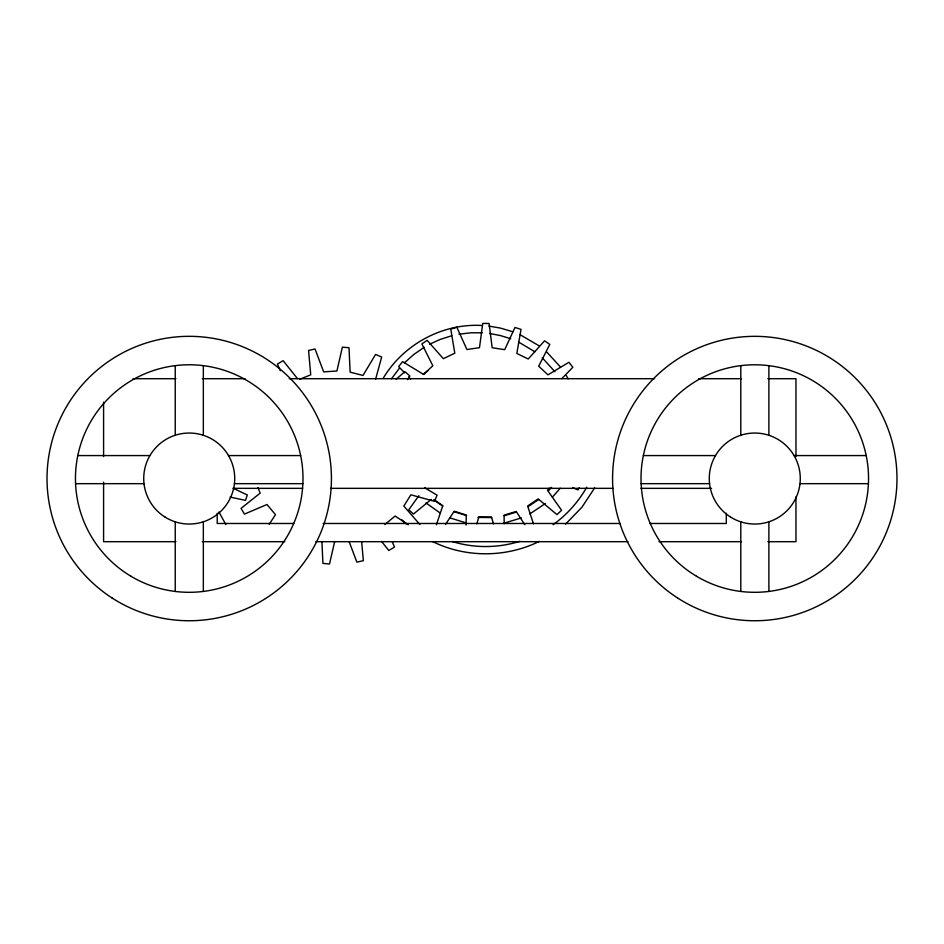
<?xml version="1.0" encoding="UTF-8"?>
<svg xmlns="http://www.w3.org/2000/svg" width="944" height="944" viewBox="0 0 944 944"><rect width="100%" height="100%" fill="white"/><g stroke="black" fill="none" stroke-linecap="round" stroke-linejoin="round"><path stroke-width="1.42" d="M466.065 525.088L466.301 515.023L454.194 511.235L445.485 524.451M334.683 541.537L329.527 563.993L322.919 563.403L321.916 541.821M375.582 379.264L381.683 357.044L375.582 354.437L363.003 375.429L350.13 372.184L349.009 347.734L342.389 347.144L336.914 370.992L323.674 371.889L315.048 348.985L308.57 350.46L310.729 374.839L299.779 379.228M476.826 523.873L478.844 516.958L491.529 517.017L493.488 523.932M436.399 524.793L442.783 505.689L434.653 500.108M594.685 487.859L581.941 507.211L565.574 524.132M586.731 487.222C578.377 501.937 566.837 514.822 553.101 524.699M579.286 487.694L577.999 489.889L572.701 487.67M383.099 378.438C403.23 344.395 442.819 322.931 482.408 325.527M269.146 524.309L275.483 514.692L266.975 504.509L244.461 514.091L241.05 508.391L260.178 493.11L257.972 487.635M407.513 379.606L409.897 375.995L404.893 371.629L396.209 379.193M391.5 378.733L399.182 368.538M418.876 495.683L408.811 509.725L413.448 514.055L431.219 499.423M560.24 488.272L552.382 497.169M549.266 488.119L547.508 490.314L561.597 510.303L556.936 514.598L538.174 498.904L527.661 506.019L533.454 523.802M551.556 487.399L548.594 490.644M561.833 378.603L572.866 367.263L568.937 362.284L547.945 374.851L538.682 366.189L549.797 344.407L544.57 340.808L528.227 359.003L516.816 353.445L521.029 329.362L514.976 327.462L504.71 349.669L492.166 347.722L489.086 323.462L482.75 323.438L479.481 347.675L466.926 349.516L456.837 327.238L450.772 329.09L454.796 353.209L443.35 358.673L427.136 340.359L421.874 343.911L432.836 365.776L423.502 374.379L402.616 361.658L398.639 366.602L404.61 372.833M404.351 362.909L413.802 354.484L424.175 347.286M423.372 374.485L427.986 370.662M384.892 524.545L395.088 516.049L408.315 524.758M545.384 503.518L529.808 513.937M538.882 499.411L528.05 506.609M429.638 344.206L439.88 339.545L451.704 335.745M539.284 541.396C506.244 557.762 465.687 557.998 432.635 541.561M521.395 517.914L503.707 523.271M516.38 512.085L504.131 515.754M520.014 541.266C498.149 548.169 474.195 548.322 452.282 541.549M458.973 334.176L471.209 332.772L482.266 332.807M491.564 517.572L477.912 517.43M133.057 378.697L175.903 378.697M202.299 378.697L245.015 378.697M289.206 378.697L654.546 378.697M698.749 378.697L741.465 378.697M767.85 378.697L795.969 378.697L795.969 456.518M77.797 455.574L149.943 455.574M228.507 455.574L300.64 455.574M643.36 455.574L715.493 455.574M794.057 455.574L866.203 455.574M75.579 483.67L144.007 483.67M234.442 483.67L302.871 483.67M641.129 483.67L709.558 483.67M799.993 483.67L868.421 483.67M233.392 488.343L302.552 488.343M330.506 488.343L613.01 488.343M640.964 488.343L711.587 488.343M293.726 523.483L217.214 523.483L217.214 513.241M323.155 523.483L620.361 523.483M649.791 523.483L726.302 523.483L726.302 513.241M175.903 541.691L103.592 541.691L103.592 482.172M202.299 541.691L284.793 541.691M315.733 541.691L628.031 541.691M658.971 541.691L741.465 541.691M767.85 541.691L795.969 541.691L795.969 496.827M488.945 326.093L500.521 328.111L512.97 331.816M489.558 333.503L500.308 335.533L510.716 338.731M230.053 497.087L245.499 500.367L247.328 494.975L233.038 488.213M466.348 523.011L450.288 517.996M466.607 515.625L453.804 511.589M520.156 334.754L539.012 345.764M518.492 341.988L534.906 351.782M440.293 513.088L425.897 502.881M424.741 487.788L437.096 495.199L434.488 501.299L410.876 494.809L403.82 506.055L419.891 524.51M442.795 506.126L433.579 499.813M406.062 523.755L401.814 519.79M546.918 352.195L560.606 367.169M542.245 357.776L554.93 371.724M408.587 376.986L410.581 379.063M297.513 378.662L283.129 360.667L277.43 364.065L280.25 370.685M381.6 541.478L388.786 550.47L394.486 547.072L392.232 541.773M524.817 524.758L516.215 511.471L504.072 515.164L504.214 523.802M566.258 375.547L568.146 378.804M218.961 512.002L225.84 524.604M349.256 541.939L356.879 562.152L363.346 560.677L361.694 542.033M768.888 365.658L768.888 435.278M768.888 521.796L768.888 591.428M740.792 365.635L740.792 435.231M740.792 521.843L740.792 591.44M203.338 365.658L203.338 435.278M203.338 521.796L203.338 591.428M175.242 365.635L175.242 435.231M175.242 521.843L175.242 591.44M103.592 402.191L103.592 456.518M677.556 597.953A142.202 142.202 0 0 0 896.8 485.712A142.202 142.202 0 0 0 689.981 351.959A142.202 142.202 0 0 0 677.556 597.953M696.507 576.253A113.764 113.764 0 0 0 868.527 480.142A113.764 113.764 0 0 0 699.292 379.228A113.764 113.764 0 0 0 696.507 576.253M730.715 517.159A45.501 45.501 0 0 0 800.252 480.059A45.501 45.501 0 0 0 733.358 438.394A45.501 45.501 0 0 0 730.715 517.159M112.006 597.953A142.202 142.202 0 0 0 331.25 485.712A142.202 142.202 0 0 0 124.419 351.959A142.202 142.202 0 0 0 112.006 597.953M130.956 576.253A113.764 113.764 0 0 0 302.977 480.142A113.764 113.764 0 0 0 133.729 379.228A113.764 113.764 0 0 0 130.956 576.253M165.165 517.159A45.501 45.501 0 0 0 234.702 480.059A45.501 45.501 0 0 0 167.808 438.394A45.501 45.501 0 0 0 165.165 517.159"/></g></svg>
